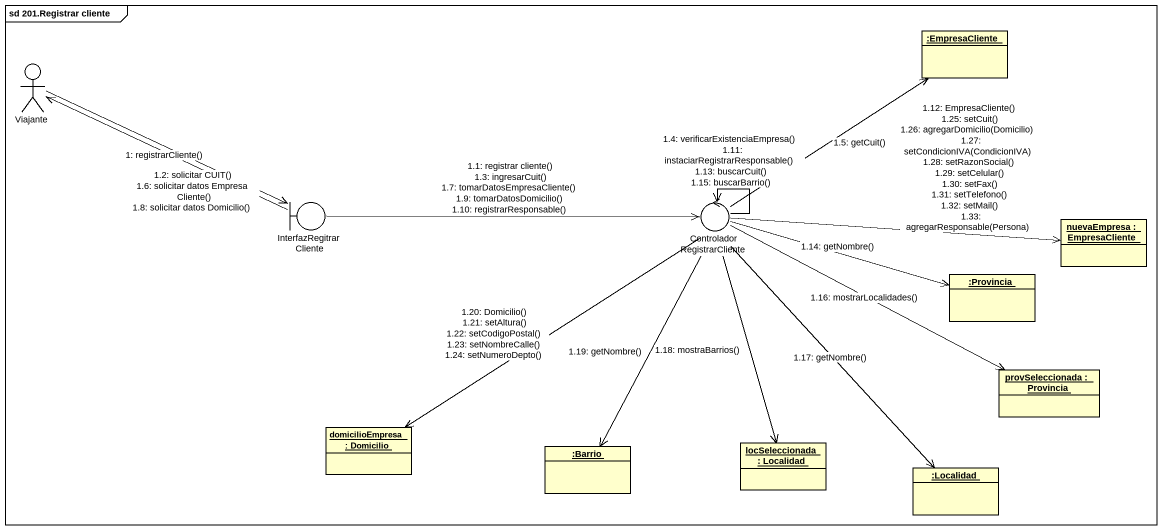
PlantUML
@startuml
mainframe sd 201.Registrar cliente
allowmixing
hide circle
hide empty members
actor Viajante
object ":EmpresaCliente" as EmpresaCliente
boundary InterfazRegitrarCliente
control ControladorRegistrarCliente
object "nuevaEmpresa : EmpresaCliente" as nuevaEmpresa
object ":Provincia" as Provincia
object "provSeleccionada : Provincia" as provSeleccionada
object "domicilioEmpresa : Domicilio" as domicilioEmpresa
object ":Barrio" as Barrio
object "locSeleccionada : Localidad" as locSeleccionada
object ":Localidad" as Localidad
Viajante -right-> InterfazRegitrarCliente : 1: registrarCliente()
InterfazRegitrarCliente -right-> ControladorRegistrarCliente : 1.1: registrar cliente()\n1.3: ingresarCuit()\n1.7: tomarDatosEmpresaCliente()\n1.9: tomarDatosDomicilio()\n1.10: registrarResponsable()
InterfazRegitrarCliente -left-> Viajante : 1.2: solicitar CUIT()\n1.6: solicitar datos Empresa Cliente()\n1.8: solicitar datos Domicilio()
ControladorRegistrarCliente --> ControladorRegistrarCliente : 1.4: verificarExistenciaEmpresa()\n1.11: instaciarRegistrarResponsable()\n1.13: buscarCuit()\n1.15: buscarBarrio()
ControladorRegistrarCliente -up-> EmpresaCliente : 1.5: getCuit()
ControladorRegistrarCliente -right-> nuevaEmpresa : 1.12: EmpresaCliente()\n1.25: setCuit()\n1.26: agregarDomicilio(Domicilio)\n1.27: setCondicionIVA(CondicionIVA)\n1.28: setRazonSocial()\n1.29: setCelular()\n1.30: setFax()\n1.31: setTelefono()\n1.32: setMail()\n1.33: agregarResponsable(Persona)
ControladorRegistrarCliente -right-> Provincia : 1.14: getNombre()
ControladorRegistrarCliente -right-> provSeleccionada : 1.16: mostrarLocalidades()
ControladorRegistrarCliente --> Localidad : 1.17: getNombre()
ControladorRegistrarCliente --> locSeleccionada : 1.18: mostraBarrios()
ControladorRegistrarCliente --> Barrio : 1.19: getNombre()
ControladorRegistrarCliente --> domicilioEmpresa : 1.20: Domicilio()\n1.21: setAltura()\n1.22: setCodigoPostal()\n1.23: setNombreCalle()\n1.24: setNumeroDepto()
@enduml
